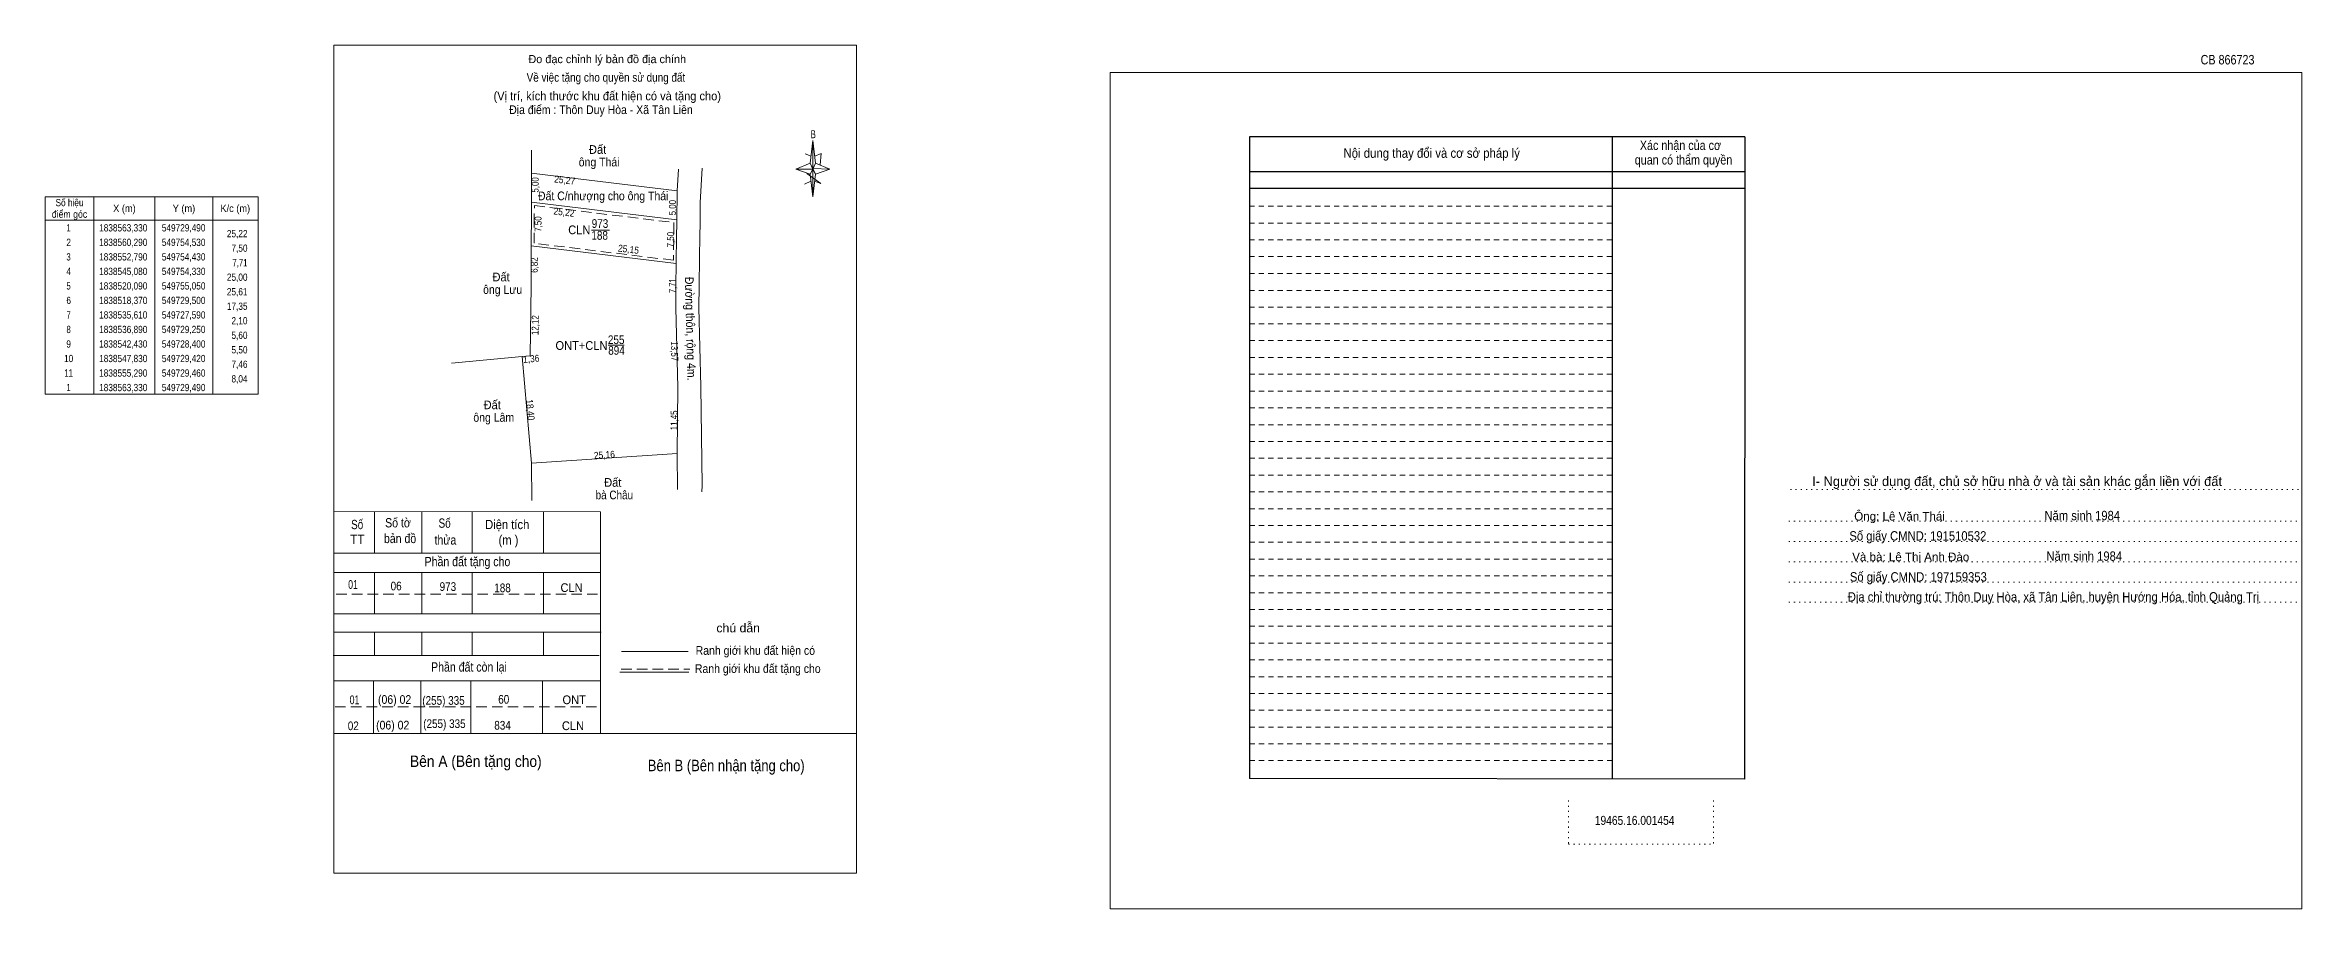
# Model space of a CAD drawing. Header units: metres. Extents: x 549063 to 549864, y 1838451 to 1838602.
# Drawn here: x 549062.5 to 549451.1, y 1838453.6 to 1838602.4 of the extents above; entities that cross this region are included whole.
import ezdxf
from ezdxf.enums import TextEntityAlignment as Align

# ---------------------------------------------------------------- set-up
doc = ezdxf.new("R2010")
doc.units = ezdxf.units.M
doc.header["$LTSCALE"] = 0.6
for name, pattern in [('DOTTED', [1.5, 0.3, -1.2]), ('MEDIUM_DASHED', [4.5, 3, -1.5]), ('SHORT_DASHED', [2.7, 1.5, -1.2])]:
    doc.linetypes.add(name, pattern=pattern)
for name, color, linetype, lineweight in [('1', 7, 'DOTTED', 13), ('10', 7, 'Continuous', 13), ('12', 7, 'Continuous', 13), ('15', 7, 'Continuous', 13), ('17', 7, 'Continuous', 13), ('18', 7, 'Continuous', 13), ('2', 7, 'SHORT_DASHED', 13), ('28', 7, 'Continuous', 13), ('63', 7, 'Continuous', 13)]:
    doc.layers.add(name, color=color, linetype=linetype, lineweight=lineweight)
doc.layers.add('20', color=7, linetype='Continuous')
doc.layers.add('40', color=7, linetype='Continuous')

msp = doc.modelspace()

# ---------------------------------------------------------------- linework, layer by layer
at = {"layer": '1'}
for p, q in [((549363.05, 1838525.82), (549451.11, 1838525.82)), ((549362.77, 1838520.42), (549450.81, 1838520.42)), ((549362.77, 1838516.92), (549450.81, 1838516.92)), ((549362.77, 1838513.42), (549450.81, 1838513.42)), ((549362.77, 1838509.92), (549450.81, 1838509.92)), ((549362.77, 1838506.42), (549450.81, 1838506.42)), ((549324.83, 1838472.3), (549324.83, 1838464.78)), ((549349.81, 1838472.3), (549349.81, 1838464.78)), ((549324.83, 1838464.78), (549349.81, 1838464.78))]:
    msp.add_line(p, q, dxfattribs=at)
at = {"layer": '1', "linetype": 'Continuous'}
for points in [[(549245.93, 1838453.64), (549451.13, 1838453.64), (549451.13, 1838597.64), (549245.93, 1838597.64)], [(549245.93, 1838597.64), (549451.13, 1838597.64), (549451.13, 1838453.64), (549245.93, 1838453.64)], [(549245.93, 1838453.64), (549451.13, 1838453.64), (549451.13, 1838597.64), (549245.93, 1838597.64)]]:
    msp.add_lwpolyline(points, close=True, dxfattribs=at)
for points in [[(549146.28, 1838577.1), (549146.29, 1838580.3), (549171.38, 1838577.26), (549171.38, 1838577.1)], [(549171.38, 1838577.1), (549171.31, 1838572.26), (549146.27, 1838575.3), (549146.28, 1838577.1)]]:
    msp.add_lwpolyline(points, dxfattribs=at)
at = {"layer": '1', "linetype": 'MEDIUM_DASHED'}
for points in [[(549170.8, 1838571.59), (549170.72, 1838565.32), (549146.74, 1838568.24), (549146.76, 1838571.59)], [(549146.76, 1838571.59), (549146.77, 1838574.74), (549170.8, 1838571.82), (549170.8, 1838571.59)]]:
    msp.add_lwpolyline(points, dxfattribs=at)
at = {"layer": '10'}
for p, q in [((549146.28, 1838530.41), (549144.68, 1838548.74)), ((549171.39, 1838532.03), (549146.28, 1838530.41)), ((549146.28, 1838530.41), (549146.31, 1838523.94))]:
    msp.add_line(p, q, dxfattribs=at)
at = {"layer": '12'}
msp.add_line((549112.22, 1838459.81), (549202.22, 1838459.81), dxfattribs=at)
at = {"layer": '15'}
for p, q in [((549156.64, 1838570.48), (549159.71, 1838570.48)), ((549144.68, 1838548.74), (549132.52, 1838547.62)), ((549144.68, 1838548.74), (549146.03, 1838548.86)), ((549159.49, 1838550.68), (549162.24, 1838550.68))]:
    msp.add_line(p, q, dxfattribs=at)
at = {"layer": '17'}
for p, q in [((549112.22, 1838459.81), (549112.22, 1838602.36)), ((549194.44, 1838583.23), (549193.38, 1838583.63)), ((549194.28, 1838582.03), (549194.74, 1838585.93)), ((549194.28, 1838580.13), (549191.78, 1838581.03)), ((549193.7, 1838580.25), (549196.08, 1838578.53)), ((549195.18, 1838580.13), (549194.74, 1838576.23)), ((549195.18, 1838582.03), (549197.68, 1838581.03)), ((549193.28, 1838578.43), (549194.38, 1838578.93)), ((549196.08, 1838578.53), (549195.04, 1838578.93)), ((549158.16, 1838522.02), (549112.3, 1838522.05)), ((549119.26, 1838522.02), (549119.26, 1838514.88)), ((549127.4, 1838522.02), (549127.4, 1838514.88)), ((549136.06, 1838522.02), (549136.06, 1838514.88)), ((549148.36, 1838522.02), (549148.36, 1838514.88)), ((549158.16, 1838522.02), (549158.16, 1838483.86)), ((549112.22, 1838514.88), (549158.16, 1838514.88)), ((549112.22, 1838511.54), (549158.16, 1838511.54)), ((549119.26, 1838511.54), (549119.26, 1838504.46)), ((549127.4, 1838511.54), (549127.4, 1838504.46)), ((549136.06, 1838511.54), (549136.06, 1838504.46)), ((549148.36, 1838511.54), (549148.36, 1838504.46)), ((549112.3, 1838504.46), (549158.1, 1838504.46)), ((549112.22, 1838501.28), (549158.26, 1838501.28)), ((549119.26, 1838501.28), (549119.26, 1838497.29)), ((549127.4, 1838501.28), (549127.4, 1838497.29)), ((549136.06, 1838501.28), (549136.06, 1838497.29)), ((549148.36, 1838501.28), (549148.36, 1838497.29)), ((549161.76, 1838497.96), (549173.26, 1838497.96)), ((549112.14, 1838497.29), (549157.94, 1838497.29)), ((549161.5, 1838494.42), (549173.4, 1838494.42)), ((549112.22, 1838492.91), (549158.16, 1838492.91)), ((549119.06, 1838492.91), (549119.06, 1838483.86)), ((549127.2, 1838492.91), (549127.2, 1838483.86)), ((549135.86, 1838492.91), (549135.86, 1838483.86)), ((549148.16, 1838492.91), (549148.16, 1838483.86)), ((549112.22, 1838483.86), (549202.22, 1838483.86))]:
    msp.add_line(p, q, dxfattribs=at)
at = {"layer": '17', "linetype": 'MEDIUM_DASHED'}
for p, q in [((549112.66, 1838507.82), (549158.22, 1838507.82)), ((549161.74, 1838494.92), (549173.54, 1838494.92)), ((549112.48, 1838488.43), (549158.16, 1838488.43))]:
    msp.add_line(p, q, dxfattribs=at)
at = {"layer": '17'}
for points in [[(549112.22, 1838602.36), (549202.22, 1838602.36), (549202.22, 1838459.81)], [(549195.08, 1838583.23), (549196.18, 1838583.73), (549195.98, 1838581.73)], [(549194.74, 1838581.03), (549194.28, 1838582.03), (549191.78, 1838581.03)], [(549194.74, 1838581.03), (549195.18, 1838580.13), (549197.68, 1838581.03)]]:
    msp.add_lwpolyline(points, dxfattribs=at)
for points in [[(549194.74, 1838585.93), (549195.18, 1838582.03), (549194.74, 1838581.03)], [(549194.74, 1838581.03), (549191.78, 1838581.03), (549194.28, 1838582.03), (549195.18, 1838580.13), (549197.68, 1838581.03), (549194.74, 1838581.13)], [(549194.74, 1838581.03), (549194.74, 1838576.23), (549194.24, 1838580.13)]]:
    msp.add_lwpolyline(points, close=True, dxfattribs=at)
at = {"layer": '18'}
for p, q in [((549146.29, 1838580.3), (549171.38, 1838577.26)), ((549171.38, 1838577.26), (549171.57, 1838580.99)), ((549175.35, 1838575.29), (549175.64, 1838581.17)), ((549171.31, 1838572.26), (549171.38, 1838577.1)), ((549171.38, 1838577.1), (549171.38, 1838577.26)), ((549146.27, 1838575.3), (549171.31, 1838572.26)), ((549171.27, 1838569.56), (549171.3, 1838571.59)), ((549171.3, 1838571.59), (549171.31, 1838572.26)), ((549175.27, 1838569.56), (549175.3, 1838571.59)), ((549175.3, 1838571.59), (549175.35, 1838575.29)), ((549146.25, 1838569.56), (549146.24, 1838567.8)), ((549146.25, 1838567.8), (549171.21, 1838564.76)), ((549171.21, 1838564.76), (549171.27, 1838569.56)), ((549175.22, 1838565.67), (549175.27, 1838569.56)), ((549175.16, 1838560.98), (549175.22, 1838565.67)), ((549146.03, 1838548.86), (549146.22, 1838560.98)), ((549175.11, 1838557.1), (549175.16, 1838560.98)), ((549171.39, 1838532.03), (549171.41, 1838525.83)), ((549175.65, 1838526.53), (549175.61, 1838525.46))]:
    msp.add_line(p, q, dxfattribs=at)
for points in [[(549146.3, 1838584.26), (549146.3, 1838583.48), (549146.29, 1838580.3)], [(549146.29, 1838580.3), (549146.28, 1838577.1), (549146.27, 1838575.3)], [(549146.27, 1838575.3), (549146.26, 1838571.59), (549146.25, 1838569.56)], [(549146.22, 1838560.98), (549146.23, 1838561.58), (549146.25, 1838567.8)], [(549171.11, 1838557.05), (549171.16, 1838560.98), (549171.21, 1838564.76)], [(549171.39, 1838532.03), (549171.45, 1838543.48), (549171.11, 1838557.05)], [(549175.65, 1838526.53), (549175.45, 1838543.6), (549175.11, 1838557.15)]]:
    msp.add_lwpolyline(points, dxfattribs=at)
at = {"layer": '2', "linetype": 'Continuous', "lineweight": 25}
for p, q in [((549355.19, 1838586.6), (549269.93, 1838586.6)), ((549269.93, 1838586.6), (549269.93, 1838476.08)), ((549332.35, 1838586.6), (549332.39, 1838476)), ((549355.19, 1838580.56), (549270.03, 1838580.56)), ((549355.19, 1838577.68), (549270.03, 1838577.68))]:
    msp.add_line(p, q, dxfattribs=at)
at = {"layer": '2'}
for p, q in [((549332.35, 1838574.62), (549269.91, 1838574.62)), ((549332.35, 1838571.72), (549269.91, 1838571.72)), ((549332.35, 1838571.72), (549269.93, 1838571.72)), ((549332.35, 1838568.82), (549269.93, 1838568.82)), ((549332.35, 1838565.94), (549269.93, 1838565.94)), ((549332.35, 1838563.04), (549269.93, 1838563.04)), ((549332.35, 1838560.14), (549269.93, 1838560.14)), ((549332.35, 1838557.26), (549269.93, 1838557.26)), ((549332.37, 1838554.36), (549269.93, 1838554.36)), ((549332.37, 1838551.48), (549269.93, 1838551.48)), ((549332.37, 1838548.58), (549269.93, 1838548.58)), ((549332.37, 1838545.68), (549269.93, 1838545.68)), ((549332.37, 1838542.8), (549269.93, 1838542.8)), ((549332.37, 1838539.9), (549269.93, 1838539.9)), ((549332.37, 1838537), (549269.93, 1838537)), ((549332.37, 1838534.12), (549269.93, 1838534.12)), ((549332.37, 1838531.22), (549269.93, 1838531.22)), ((549332.37, 1838528.34), (549269.93, 1838528.34)), ((549332.37, 1838525.44), (549269.93, 1838525.44)), ((549332.37, 1838522.54), (549269.93, 1838522.54)), ((549332.37, 1838519.66), (549269.93, 1838519.66)), ((549332.37, 1838516.76), (549269.93, 1838516.76)), ((549332.39, 1838513.86), (549269.93, 1838513.86)), ((549332.39, 1838510.98), (549269.93, 1838510.98)), ((549332.39, 1838508.08), (549269.93, 1838508.08)), ((549332.39, 1838505.18), (549269.93, 1838505.18)), ((549332.39, 1838502.3), (549269.93, 1838502.3)), ((549332.39, 1838499.4), (549269.93, 1838499.4)), ((549332.39, 1838496.52), (549269.93, 1838496.52)), ((549332.39, 1838493.62), (549269.93, 1838493.62)), ((549332.39, 1838490.72), (549269.93, 1838490.72)), ((549332.39, 1838487.84), (549269.93, 1838487.84)), ((549332.39, 1838484.94), (549269.93, 1838484.94)), ((549332.39, 1838482.04), (549269.93, 1838482.04)), ((549332.39, 1838479.16), (549269.93, 1838479.16))]:
    msp.add_line(p, q, dxfattribs=at)
at = {"layer": '2', "linetype": 'Continuous', "lineweight": 25}
msp.add_lwpolyline([(549355.19, 1838586.6), (549355.15, 1838475.96), (549269.93, 1838476.08)], dxfattribs=at)
at = {"layer": '63'}
for p, q in [((549070.93, 1838576.25), (549070.93, 1838542.25)), ((549081.43, 1838576.25), (549081.43, 1838542.25)), ((549091.43, 1838576.25), (549091.43, 1838542.25)), ((549062.53, 1838572.25), (549099.23, 1838572.25))]:
    msp.add_line(p, q, dxfattribs=at)
msp.add_lwpolyline([(549062.53, 1838576.25), (549099.23, 1838576.25), (549099.23, 1838542.25), (549062.53, 1838542.25)], close=True, dxfattribs=at)

# ---------------------------------------------------------------- texts
at = {"layer": '1'}
for s, width, p in [('973', 0.85, (549158.075, 1838570.89)), ('CLN', 0.95, (549154.51, 1838569.81)), ('188', 0.85, (549158.02, 1838568.85)), ('255', 0.85, (549160.865, 1838550.89)), ('ONT+CLN', 0.95, (549154.885, 1838549.89)), ('894', 0.85, (549160.915, 1838549.05))]:
    msp.add_text(s, height=1.5, dxfattribs=dict(at, width=width)).set_placement(p, align=Align.CENTER)
at = {"layer": '15', "width": 0.9}
msp.add_text('Đất C/nhượng cho ông Thái', height=1.5, dxfattribs=at).set_placement((549158.63, 1838575.65), align=Align.CENTER)
msp.add_text('Đường thôn, rộng 4m.', height=1.5, rotation=271.435, dxfattribs=at).set_placement((549172.9066, 1838553.5238), align=Align.CENTER)
at = {"layer": '17'}
msp.add_text('Đo đạc chỉnh lý bản đồ địa chính', height=1.4, dxfattribs=at).set_placement((549159.33, 1838599.26), align=Align.CENTER)
for s, height, width, p in [('Về việc tặng cho quyền sử dụng đất', 1.5, 0.85, (549159.095, 1838596.06)), ('B', 1.378, 0.75, (549194.79, 1838586.33)), ('Số tờ', 1.6, 0.85, (549123.29, 1838519.32)), ('TT', 1.6, 0.95, (549116.29, 1838516.46)), ('Số', 1.6, 0.8, (549116.26, 1838519.02)), ('bản đồ', 1.6, 0.85, (549123.65, 1838516.62)), ('thửa', 1.6, 0.85, (549131.455, 1838516.36)), ('(m )', 1.6, 0.9, (549142.315, 1838516.36)), ('Phần đất tặng cho', 1.6, 0.85, (549135.25, 1838512.64)), ('01', 1.5, 0.75, (549115.545, 1838508.74)), ('06', 1.5, 0.85, (549122.975, 1838508.48)), ('973', 1.5, 0.85, (549131.885, 1838508.38)), ('188', 1.5, 0.85, (549141.29, 1838508.16)), ('CLN', 1.5, 0.95, (549153.18, 1838508.2)), ('chú dẫn', 1.5, 1.05, (549181.87, 1838501.26)), ('Ranh giới khu đất hiện có ', 1.5, 0.9, (549185.075, 1838497.38)), ('Phần đất còn lại', 1.6, 0.85, (549135.51, 1838494.49)), ('Ranh giới khu đất tặng cho', 1.5, 0.9, (549185.245, 1838494.26)), ('01', 1.5, 0.75, (549115.805, 1838488.88)), ('(06) 02', 1.5, 0.9, (549122.71, 1838488.94)), ('(255) 335', 1.5, 0.85, (549131.125, 1838488.78)), ('60', 1.5, 0.85, (549141.5, 1838488.97)), ('ONT', 1.5, 0.95, (549153.63, 1838488.89)), ('(06) 02', 1.5, 0.9, (549122.38, 1838484.53)), ('(255) 335', 1.5, 0.85, (549131.285, 1838484.78)), ('02', 1.5, 0.85, (549115.595, 1838484.41)), ('834', 1.5, 0.85, (549141.295, 1838484.5)), ('CLN', 1.5, 0.95, (549153.42, 1838484.42)), ('Bên A (Bên tặng cho)', 1.97, 0.9, (549136.695, 1838478.07)), ('Bên B (Bên nhận tặng cho)', 1.97, 0.85, (549179.81, 1838477.34))]:
    msp.add_text(s, height=height, dxfattribs=dict(at, width=width)).set_placement(p, align=Align.CENTER)
at = {"layer": '17', "width": 0.95}
msp.add_text('(Vị trí, kích thước khu đất hiện có và tặng cho)', height=1.5, dxfattribs=at).set_placement((549139.74, 1838592.86))
at = {"layer": '18', "width": 0.85}
msp.add_text('19465.16.001454', height=1.55, dxfattribs=at).set_placement((549336.235, 1838468.1), align=Align.CENTER)
at = {"layer": '2'}
for s, width, p in [('Nội dung thay đổi và cơ sở pháp lý', 0.9, (549301.29, 1838582.96)), ('Nội dung thay đổi và cơ sở pháp lý', 0.9, (549301.29, 1838582.96)), (' quan có thẩm quyền', 0.85, (549344.395, 1838581.8)), (' quan có thẩm quyền', 0.85, (549344.395, 1838581.8)), ('Xác nhận của cơ', 0.85, (549344.125, 1838584.3)), ('Xác nhận của cơ', 0.85, (549344.125, 1838584.3))]:
    msp.add_text(s, height=1.63, dxfattribs=dict(at, width=width)).set_placement(p, align=Align.CENTER)
at = {"layer": '20', "width": 0.9}
msp.add_text('Địa điểm : Thôn Duy Hòa - Xã Tân Liên', height=1.5, dxfattribs=at).set_placement((549158.24, 1838590.49), align=Align.CENTER)
at = {"layer": '28'}
for s, height, p in [('I- Người sử dụng đất, chủ sở hữu nhà ở và tài sản khác gắn liền với đất', 1.653, (549402.095, 1838526.44)), ('Ông: Lê Văn Thái', 1.49, (549381.855, 1838520.5)), ('Và bà: Lê Thị Anh Đào', 1.49, (549383.78, 1838513.5))]:
    msp.add_text(s, height=height, dxfattribs=at).set_placement(p, align=Align.CENTER)
at = {"layer": '28', "width": 0.9}
for s, p in [('Năm sinh 1984', (549413.31, 1838520.56)), ('Số giấy CMND: 191510532', (549385.01, 1838517.06)), ('Năm sinh 1984', (549413.66, 1838513.57)), ('Số giấy CMND: 197159353', (549385.09, 1838510)), ('Địa chỉ thường trú: Thôn Duy Hòa, xã Tân Liên, huyện Hướng Hóa, tỉnh Quảng Trị', (549408.35, 1838506.56))]:
    msp.add_text(s, height=1.61, dxfattribs=at).set_placement(p, align=Align.CENTER)
at = {"layer": '40', "width": 0.85}
msp.add_text('CB 866723', height=1.63, dxfattribs=at).set_placement((549438.33, 1838599.04), align=Align.CENTER)
at = {"layer": '63'}
for s, height, width, p in [('Đất ', 1.5, 0.95, (549157.93, 1838583.64)), ('ông Thái', 1.5, 0.9, (549157.925, 1838581.48)), ('Số hiệu', 1.25, 0.85, (549066.73, 1838574.63)), ('điểm góc', 1.25, 0.9, (549066.73, 1838572.63)), (' 1', 1.25, 0.75, (549066.38, 1838570.28)), ('1838563,330', 1.25, 0.85, (549075.98, 1838570.28)), ('X (m)', 1.25, 0.95, (549076.18, 1838573.63)), ('549729,490', 1.25, 0.85, (549086.38, 1838570.28)), ('Y (m)', 1.25, 0.95, (549086.435, 1838573.63)), ('K/c (m)', 1.25, 0.95, (549095.275, 1838573.63)), (' 2', 1.25, 0.85, (549066.385, 1838567.78)), ('1838560,290', 1.25, 0.85, (549075.98, 1838567.78)), ('549754,530', 1.25, 0.85, (549086.38, 1838567.78)), (' 4', 1.25, 0.85, (549066.38, 1838562.78)), (' 3', 1.25, 0.8, (549066.375, 1838565.28)), ('1838552,790', 1.25, 0.85, (549075.98, 1838565.28)), ('1838545,080', 1.25, 0.85, (549075.98, 1838562.78)), ('549754,430', 1.25, 0.85, (549086.38, 1838565.28)), ('549754,330', 1.25, 0.85, (549086.38, 1838562.78)), (' 5', 1.25, 0.8, (549066.385, 1838560.28)), ('1838520,090', 1.25, 0.85, (549075.98, 1838560.28)), ('549755,050', 1.25, 0.85, (549086.38, 1838560.28)), ('ông Lưu', 1.5, 0.9, (549141.31, 1838559.53)), ('Đất ', 1.5, 0.95, (549141.31, 1838561.69)), (' 6', 1.25, 0.85, (549066.385, 1838557.78)), (' 7', 1.25, 0.8, (549066.385, 1838555.28)), ('1838518,370', 1.25, 0.85, (549075.98, 1838557.78)), ('1838535,610', 1.25, 0.85, (549075.98, 1838555.28)), ('549729,500', 1.25, 0.85, (549086.38, 1838557.78)), ('549727,590', 1.25, 0.85, (549086.38, 1838555.28)), (' 8', 1.25, 0.8, (549066.385, 1838552.78)), ('1838536,890', 1.25, 0.85, (549075.98, 1838552.78)), ('549729,250', 1.25, 0.85, (549086.38, 1838552.78)), (' 10', 1.25, 0.85, (549066.38, 1838547.78)), (' 9', 1.25, 0.85, (549066.38, 1838550.28)), ('1838542,430', 1.25, 0.85, (549075.98, 1838550.28)), ('1838547,830', 1.25, 0.85, (549075.98, 1838547.78)), ('549728,400', 1.25, 0.85, (549086.38, 1838550.28)), ('549729,420', 1.25, 0.85, (549086.38, 1838547.78)), (' 11', 1.25, 0.8, (549066.38, 1838545.28)), ('1838555,290', 1.25, 0.85, (549075.98, 1838545.28)), ('549729,460', 1.25, 0.85, (549086.38, 1838545.28)), (' 1', 1.25, 0.75, (549066.38, 1838542.78)), ('1838563,330', 1.25, 0.85, (549075.98, 1838542.78)), ('549729,490', 1.25, 0.85, (549086.38, 1838542.78)), ('Đất ', 1.5, 0.95, (549139.78, 1838539.67)), ('ông Lâm', 1.5, 0.9, (549139.78, 1838537.51)), ('bà Châu', 1.5, 0.85, (549160.545, 1838524.16)), ('Đất ', 1.5, 0.95, (549160.54, 1838526.32)), ('Số', 1.6, 0.8, (549131.32, 1838519.26)), ('Diện tích', 1.6, 0.9, (549142.1, 1838519.02))]:
    msp.add_text(s, height=height, dxfattribs=dict(at, width=width)).set_placement(p, align=Align.CENTER)
for s, rotation, width, p in [('5,00', 89.771, 0.85, (549147.5054, 1838578.2926)), ('25,27', 353.091, 0.9, (549151.9278, 1838578.5234)), ('5,00', 89.198, 0.85, (549171.159, 1838574.3666)), ('7,50', 89.771, 0.85, (549148.0054, 1838571.5526)), ('25,22', 353.078, 0.9, (549151.8127, 1838573.0111)), ('25,15', 353.059, 0.9, (549162.9125, 1838566.623)), ('7,50', 89.236, 0.85, (549170.8181, 1838568.867)), ('6,82', 89.748, 0.85, (549147.3659, 1838564.4874)), ('7,71', 89.257, 0.8, (549171.1568, 1838560.9222)), ('12,12', 89.102, 0.85, (549147.5174, 1838554.1356)), ('1,36', 5.08, 0.9, (549146.2819, 1838547.7537)), ('13,57', 271.435, 0.85, (549170.3136, 1838549.64)), ('18,40', 274.989, 0.9, (549145.4861, 1838539.5122)), ('11,45', 89.7, 0.85, (549171.419, 1838537.7519)), ('25,16', 3.691, 0.9, (549158.8664, 1838531.2146))]:
    msp.add_text(s, height=1.2, rotation=rotation, dxfattribs=dict(at, width=width)).set_placement(p, align=Align.CENTER)
for s, width, p in [('25,22', 0.85, (549097.38, 1838569.28)), ('7,50', 0.85, (549097.38, 1838566.78)), ('7,71', 0.8, (549097.38, 1838564.28)), ('25,00', 0.85, (549097.38, 1838561.78)), ('25,61', 0.85, (549097.38, 1838559.28)), ('17,35', 0.85, (549097.38, 1838556.78)), ('5,60', 0.85, (549097.38, 1838551.78)), ('2,10', 0.85, (549097.38, 1838554.28)), ('5,50', 0.85, (549097.38, 1838549.28)), ('8,04', 0.85, (549097.38, 1838544.28)), ('7,46', 0.85, (549097.38, 1838546.78))]:
    msp.add_text(s, height=1.25, dxfattribs=dict(at, width=width)).set_placement(p, align=Align.RIGHT)

doc.saveas('drawing.dxf')
